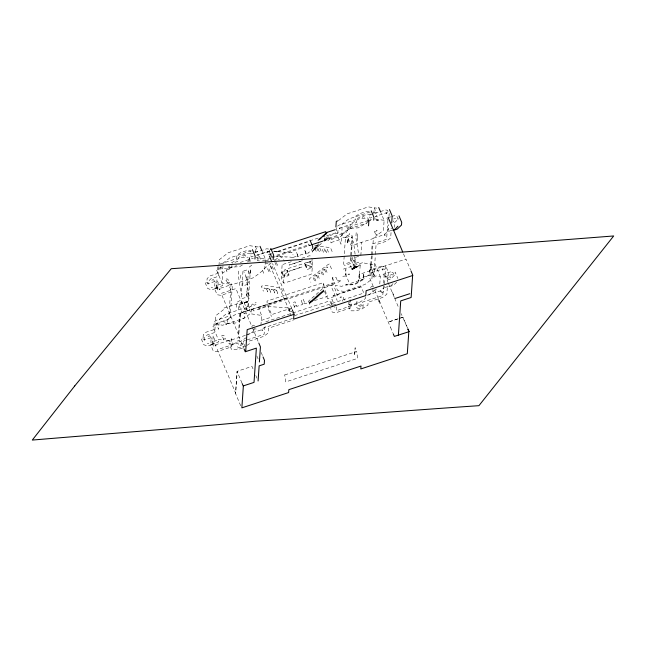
<?xml version="1.0" encoding="UTF-8"?>
<svg xmlns="http://www.w3.org/2000/svg" width="646" height="646" viewBox="0 0 646 646"><rect width="100%" height="100%" fill="white"/><g stroke="black" fill="none" stroke-linecap="round" stroke-linejoin="round"><path stroke-width="0.48" stroke-dasharray="3.23 2.42" d="M211.064 339.626L210.879 342.372L217.993 340.046L218.768 341.879L211.646 344.205L207.318 343.535M214.892 283.384L214.706 286.13L221.82 283.804L222.595 285.637L215.481 287.963L211.145 287.292M217.864 266.669L217.395 273.524L209.869 275.987L207.108 278.628L206.922 281.373L208.077 284.127L208.27 281.381L211.024 278.733L218.55 276.27L219.083 268.445L221.182 266.814M214.86 325.891L215.546 315.837L224.412 308.982L224.477 308.013M218.695 269.576L218.897 266.588M218.962 265.595L219.374 259.619L228.224 252.739L249.768 245.698L258.004 246.958L259.361 246.514M261.582 249.954L265.441 259.119L264.763 269.051L253.684 277.659L232.334 284.644L227.893 283.965L226.35 280.299L224.961 280.089L226.447 278.935L227.836 279.145L229.378 282.811L227.99 282.601L226.504 283.755L222.062 283.077L222.741 273.121L227.481 269.439L228.87 269.648L230.356 268.502L229.193 265.748M226.924 271.813L226.593 269.891M231.252 265.764L231.115 267.702L230.888 267.153L239.521 266.685L242.783 264.755M236.299 307.278L236.63 302.449L240.926 300.083L242.274 303.289M238.77 271.07L238.439 275.89L240.57 290.757L242.113 294.423M238.479 309.692L238.802 304.864L241.895 312.196M240.611 278.313L240.942 273.484M240.264 313.1L238.778 335.201L221.166 293.413L235.911 288.584L252.053 326.9M240.546 317.356L240.877 312.527M242.686 285.976L243.017 281.147M244.172 302.594L247.232 310.451L242.912 311.865M245.948 276.569L248.46 292.347M244.366 303.047L244.406 302.522M244.6 302.982L244.632 302.449M244.826 302.909L244.858 302.385M245.052 302.837L245.092 302.312M245.286 302.772L245.319 302.239M245.512 302.699L245.553 302.175M245.738 302.627L245.779 302.102M248.621 259.458L248.492 261.388L246.861 262.349M245.973 302.562L246.005 302.029M246.199 302.49L246.239 301.965M246.433 302.425L246.465 301.892M246.659 302.352L246.691 301.827M246.885 302.28L246.925 301.755M247.119 302.215L247.152 301.682M247.345 302.142L247.378 301.617M247.571 302.07L247.612 301.545L238.842 304.339M260.927 325.414L261.606 315.45L251.213 313.867L247.935 306.075L250.398 269.866M248.129 306.535L248.452 301.706L239.036 304.791M250.591 270.327L250.26 275.156L248.33 270.569M249.073 298.751L247.596 294.124L246.522 294.471L248.064 298.137M249.275 295.86L247.798 291.225L246.715 291.58L248.266 295.246M255.162 252.667L255.566 246.667L257.706 251.746L254.12 251.197M258.327 307.666L323.307 286.348L323.493 283.505L323.161 282.706L267.04 301.06L267.186 304.702M269.624 250.002L269.81 253.886L271.708 253.264M287.502 270.383L287.502 271.78L283.747 277.32L288.94 275.438L286.913 270.553L281.624 272.281L281.244 277.877L283.368 282.924L284.353 283.069L310.847 274.405L311.832 273.613L312.228 267.815L307.052 269.511L305.501 265.845L305.606 264.787L312.325 266.758L312.745 261.041L311.687 258.521M282.1 265.328L281.713 270.932L283.731 276.108L287.591 270.432M282.229 278.03L282.027 276.997M283.368 282.924L283.764 277.126M287.365 270.755L287.3 271.716M289.263 310.678L289.392 308.804M313.358 248.799L313.221 250.818L308.134 252.473L308.069 253.442L306.034 254.104L304.557 249.477L306.107 253.143L300.002 255.138L299.938 256.099L297.903 256.769L296.425 252.134L297.967 255.8L292.888 257.463L293.026 255.453M294.479 307.141L294.544 306.18L296.571 305.51L295.028 301.844L292.993 302.514L294.479 307.141L271.603 314.626L267.307 304.428M297.903 256.769L297.967 255.8M296.571 305.51L296.506 306.479L302.611 304.484L302.675 303.515L304.71 302.853L303.16 299.187L301.133 299.849L302.611 304.484M306.034 254.104L306.107 253.143M304.71 302.853L304.637 303.814L327.514 296.336L324.615 289.465L324.793 286.913M311.073 244.963L309.046 245.625L309.111 244.656L269.519 257.609M309.418 303.596L309.539 301.722M309.595 304.024L309.725 302.158M312.244 267.904L305.178 265.643M310.346 302.804L310.476 300.931M310.524 303.232L310.653 301.359M314.287 248.007L314.15 250.018L313.035 250.382M311.275 302.013L311.404 300.14M315.038 246.788L314.901 248.799L316.015 248.435L316.152 246.425M311.461 302.441L311.582 300.568M315.216 247.216L315.078 249.227L313.972 249.59M312.212 301.222L312.333 299.348M315.967 245.989L315.829 248.007L316.944 247.644L317.081 245.625M312.389 301.65L312.519 299.776M313.14 300.422L313.27 298.549M316.903 245.197L316.766 247.208L317.872 246.845L318.01 244.834M313.318 300.85L313.447 298.985M314.069 299.631L314.198 297.758M317.832 244.406L317.695 246.417L318.809 246.053L318.938 244.043M314.255 300.059L314.376 298.186M314.998 298.84L315.127 296.966M318.761 243.615L318.623 245.625L319.738 245.262L319.875 243.251M315.183 299.268L315.313 297.394M315.934 298.048L316.055 296.175M316.112 298.476L316.241 296.603M316.863 297.249L316.992 295.375M317.041 297.677L317.17 295.811M317.792 296.457L317.921 294.584M317.977 296.885L318.098 295.012M318.72 295.666L318.849 293.793M318.906 296.094L319.035 294.221M319.657 294.875L319.786 293.001M319.835 295.303L319.964 293.429M320.586 294.075L320.715 292.202M324.349 238.85L324.211 240.861L325.318 240.498L325.455 238.487M320.763 294.503L320.892 292.638M324.389 241.297L324.526 239.278M321.514 293.284L321.643 291.411M325.277 238.059L325.14 240.07L326.254 239.706L326.392 237.696M321.7 293.712L321.829 291.839M322.451 292.493L322.572 290.619M326.206 237.268L326.069 239.278L327.183 238.915L327.32 236.904M322.629 292.921L322.758 291.047M323.38 291.701L323.509 289.828M327.142 236.468L327.005 238.487L328.111 238.124L326.698 234.756M323.557 292.129L323.686 290.256M328.111 238.124L327.95 240.554L338.116 237.235M337.317 280.542L341.25 281.139L340.862 280.227L338.116 282.35L335.977 277.279L334.014 276.973L332.448 277.627L331.761 287.648L337.172 300.479M331.543 304.993L331.939 299.203L333.094 301.948L332.763 306.777M336.808 227.634L336.477 232.576L323.735 236.751M334.652 288.011L337.511 295.505L327.344 298.832M336.542 306.882L336.275 310.742L356.624 304.088L357.399 305.921L363.214 304.024L362.979 307.399L356.277 309.159M348.38 238.859L348.049 243.687L347.661 242.775L347.992 237.946L351.271 245.738L372.556 238.77L377.256 235.12L375.714 231.454L377.199 230.299L375.81 230.089L374.325 231.244L375.867 234.91L377.256 235.12M348.824 281.939L345.537 274.146L345.868 269.317L345.925 275.067M347.661 242.775L347.992 237.946M350.608 257.253L350.277 262.187L343.64 264.359L345.44 237.712L352.086 235.54L350.681 256.268M351.868 256.712L353.346 261.339L355.381 260.677L355.187 263.576L353.152 264.238L353.087 265.199L355.114 264.537L354.759 267.105M352.288 268.607L352.256 269.132L356.366 267.694L356.212 267.323M352.45 268.978L352.482 268.445L357.521 266.758L357.367 266.386M352.829 268.663L352.869 268.138M353.346 261.339L353.41 260.378L355.445 259.708L355.453 256.922M353.023 268.51L353.063 267.977M353.217 268.356L353.257 267.824L358.296 266.136L354.218 267.048L354.186 267.573M353.41 268.195L353.443 267.67M353.604 268.042L353.637 267.517L358.683 265.829L358.716 265.296L360.177 265.24L358.861 262.123L354.048 264.036L353.717 268.865M356.188 232.657L355.857 237.486L358.603 253.805M353.992 267.727L354.024 267.202M355.09 254.225L353.677 242.888L351.311 237.276M354.371 267.42L354.412 266.895L358.683 265.829M354.565 267.266L354.606 266.733M357.165 237.058L357.496 232.229M357.206 240.692L357.537 235.863M360.177 265.24L359.273 278.515L369.956 275.026L374.43 275.705L372.887 272.039L371.402 273.193L372.944 276.859L374.341 277.069L375.819 275.923L380.292 276.601L379.622 286.493M360.839 255.59L361.744 242.315M354.702 354.476L355.163 347.718L354.694 354.573M367.437 220.609L367.308 222.539L358.336 227.836L349.696 228.296L349.93 228.845L350.253 224.025L359.224 218.728L366.904 218.316M365.353 296.764L365.224 298.694L359.273 302.53L353.459 304.436L347.782 304.403L350.487 310.815L356.164 310.847L361.978 308.95L367.921 305.114L368.123 302.215L382.658 297.459L386.857 294.205L387.317 287.341L393.422 285.338L396.967 281.947M373.84 213.866L374.252 207.875L376.392 212.946L370.965 212.122M371.353 255.759L369.819 278.297L373.275 286.501M371.418 254.782L372.153 244.018L386.615 239.286L387.269 229.677L391.718 228.224M372.161 255.873L371.288 268.631L373.994 275.043L375.334 255.42M372.225 254.895L373.364 238.213L383.781 234.805L387.98 231.543L392.493 230.057M375.399 254.443L376.069 244.632L386.486 241.216L390.685 237.962L391.153 231.09M380.268 211.161L384.128 220.326L383.449 230.315L378.742 233.965L377.353 233.755L375.867 234.91M383.441 285.92L382.787 295.529L362.438 302.191L362.212 305.566L356.398 307.472M383.627 283.174L384.281 273.565L388.125 282.682M387.915 220.205L387.455 226.932L388.23 228.765M383.272 291.201L383.207 292.17L381.18 292.832M367.235 295.206L379.953 291.047L384.152 287.785L384.62 280.921L390.717 278.927L394.972 274.849L395.158 272.103L397.863 278.523M387.98 231.543L388.448 224.679M389.005 216.442L389.207 213.503M394.391 227.352L394.577 224.606M392.34 292.049L394.698 297.523M305.259 264.497L312.171 266.62M345.868 232.899L347.564 230.323L349.664 228.692L366.88 223.056M345.424 237.55L349.236 233.376L349.623 234.288L345.424 237.55L342.856 237.163M393.002 283.626L391.331 285.427L384.217 287.753M394.545 222.684L398.8 218.606M271.021 263.229L262.397 270.004L264.521 275.043M274.946 260.144L279.653 256.454L283.11 258.384L284.216 261.016M228.191 266.451L228.967 268.284L232.116 265.837M249.235 267.113L253.394 263.883M227.893 283.965L229.378 282.811M338.31 220.69L347.112 213.85L368.39 206.89L376.683 208.157M247.935 306.075L243.736 309.337L246.336 309.733L250.543 306.462L245.948 308.82L243.348 308.425L226.084 314.069L219.309 319.334L218.631 329.347L216.491 324.268L222.7 325.213L244.446 318.098L251.052 312.963L251.601 304.928L253.7 303.297L256.204 302.619M370.061 211.985L348.792 218.937L342.081 224.154L341.92 233.109L337.721 236.379L341.007 244.164L341.686 234.183L346.385 230.525L347.782 230.743L349.26 229.588L347.718 225.922L346.329 225.704L347.871 229.37L352.571 225.72L367.994 220.601M368.365 221.901L372.088 219.018M375.269 216.927L376.755 215.772L378.298 219.438L376.812 220.593L375.657 217.839M251.843 326.311L253.329 325.164L254.726 325.374L253.983 325.947M253.394 329.977L254.879 328.83L256.268 329.04L257.819 327.829M265.466 326.61L261.267 329.872L247.563 334.353M372.944 276.859L374.43 275.705M334.337 307.165L335.113 307.012M370.433 287.47L371.91 286.323L373.307 286.533L371.821 287.688M368.591 295.06L373.364 291.354L372.589 289.521M376.44 288.964L374.85 290.199L373.461 289.989L371.975 291.136L373.364 291.354M337.519 226.165L338.803 225.212L355.534 219.737L355.776 216.168L359.644 213.673L365.458 211.767L369.149 211.791L370.311 214.537L366.613 214.52L360.799 216.418L356.939 218.913L356.689 222.482L339.966 227.957L338.036 229.395L337.632 235.33L324.89 239.496L324.122 237.663M246.457 337.551L240.482 341.395L234.635 343.301L228.918 343.284L231.623 349.704L237.34 349.72L243.187 347.806L246.174 345.885M246.917 345.408L249.162 343.963L249.356 341.064L263.972 336.283L268.171 333.029L268.494 328.2L293.349 320.069M231.446 262.874L240.417 257.576L248.096 257.165M343.414 269.107L364.086 262.203L364.481 263.156L372.855 264.44M251.439 250.785L229.895 257.835L223.145 263.084L222.466 273.04L220.326 267.961L226.657 268.93L236.662 265.651M220.028 264.061L236.67 258.618L236.92 255.049L240.813 252.546L246.659 250.632L250.39 250.64L251.544 253.394L247.822 253.377L241.975 255.291L238.075 257.802L237.833 261.364L232.285 263.18M253.846 252.998L250.139 254.209L251.302 256.963L255 255.751M254.766 252.699L266.79 248.767L268.76 249.065L269.915 251.819L267.945 251.512L255.929 255.445M371.91 217.508L370.069 218.114L368.906 215.36L385.476 209.942L387.447 210.241L388.601 212.994L386.631 212.687L375.592 216.305M260.855 254.031L271.021 250.705M240.255 262.462L250.551 259.094M251.488 258.788L253.361 258.174M368.309 220.577L372.007 219.365M277.417 251.399L308.804 241.136M309.757 240.821L319.261 237.712M268.365 254.863L271.191 253.935M277.788 251.779L307.948 241.911L309.046 245.625M338.415 232.786L328.249 236.105L331.148 242.985M387.85 217.767L390.677 216.838M391.613 216.531L394.44 215.611L396.951 216.523L398.114 219.277L395.594 218.356L393.713 218.978M323.468 240.901L324.825 240.465M262.405 260.952L270.722 258.23M271.651 257.932L310.5 245.222M323.767 240.885L336.647 236.67M265.571 260.968L269.261 259.757M320.489 244.035L321.595 243.671M319.552 244.834L320.666 244.471M265.102 264.117L267.872 263.205M331.18 242.5L341.346 239.173M351.311 237.227L352.619 236.799L350.802 263.447L344.278 265.587M282.883 264.448L291.394 261.662M301.803 258.255L309.377 255.776L310.621 255.994L311.332 257.673M310.177 261.622L304.791 263.382L305.17 265.829M310.088 262.962L308.901 262.728M244.721 285.314L249.033 283.901L244.018 271.982M355.615 257.294L358.748 256.268M224.009 308.029L245.811 301.036M353.83 267.355L358.102 266.289L351.481 268.526L349.502 263.826M256.066 304.557L254.04 305.219L253.636 304.266M240.255 313.197L287.018 297.895L272.555 263.568M359.249 274.3L358.675 281.446L359.241 274.397L405.979 259.07L410.59 270.012M334.571 282.673L324.405 285.992L323.388 283.586M257.06 309.741L267.226 306.414L288.108 307.932L289.222 311.299M333.304 284.797L323.137 288.124L308.441 301.278L309.555 304.654M360.912 286.759L332.981 295.949L361.154 286.759L363.803 293.074L292.541 316.306M261.267 320.448L271.433 317.121M265.797 321.781L329.84 300.834L331.769 305.413M292.525 318.446L264.561 327.595L264.101 334.353L246.433 340.135M333.489 305.049L335.928 304.25M245.391 335.363L228.361 340.935L223.992 340.264L222.45 336.598L221.053 336.388L222.539 335.234L223.928 335.444L225.478 339.11L224.081 338.9L222.604 340.054L218.235 339.384L212.825 326.553M246.336 335.048L250.123 333.812L254.782 330.195L254.007 328.362M245.504 340.442L243.639 341.048L243.413 344.431L237.566 346.337M402.934 317.283L388.27 322.071L402.942 317.186L407.537 328.103L401.19 313.69M342.8 276.278L346.345 275.963L349.09 273.831L349.478 274.752L345.537 274.146M277.95 251.698L291.871 252.699L291.903 252.223L293.058 254.968M314.699 245.456L330.51 247.725L332.633 252.764M278.16 259.724L279.565 259.926M374.745 218.897L378.298 219.438M384.128 220.326L379.686 219.648L378.201 220.803L376.812 220.593M347.871 229.37L349.26 229.588M312.745 261.041L311.768 260.887L285.241 269.479L284.192 270.294L283.828 276.165L289.004 274.469L287.454 270.803M256.115 257.697L259.644 258.238L258.101 254.572L256.615 255.719L258.158 259.385M261.032 258.448L265.441 259.119M259.514 260.96L257.552 260.653L256.091 257.205M228.967 268.284L230.356 268.502M329.508 305.663L333.441 306.261M237.453 348.032L244.188 346.264L244.414 342.881L238.568 344.794L237.801 342.961L217.339 349.656L235.717 393.261L237.211 371.297L251.956 366.379L253.49 370.029M393.083 220.811L393.955 221.982M288.98 310.411L291.507 311.76L290.385 309.087L288.94 310.306L291.209 315.708M403.467 253.765L405.769 259.232M386.906 218.073L387.681 219.906M367.631 217.71L367.865 218.259M390.983 277.941L390.119 276.771L389.102 277.102L388.561 277.691L388.949 278.604M364.263 217.46L363.876 216.547L363.181 216.58L362.471 217.008L362.826 218.308M388.512 283.594L394.27 297.273M394.658 298.186L398.881 308.223M374.89 263.77L380.292 276.601M390.491 327.256L392.905 332.981M374.809 290.151L390.483 327.352M353.903 256.042L355.445 259.708M357.561 266.233L357.714 266.604L352.676 268.292L352.643 268.817L356.56 267.541L356.398 267.169M356.98 266.701L357.141 267.073L352.094 268.76L352.062 269.285L355.978 268.009L355.825 267.63M356.786 266.855L356.947 267.226L351.9 268.914L351.868 269.447L355.785 268.163L355.405 267.242M355.187 263.576L353.637 259.91L351.61 260.572L353.087 265.199M328.434 252.158L326.973 248.694L325.463 249.881L326.924 253.345M348.364 302.425L350.681 307.924L336.146 312.68L332.214 312.075L330.671 308.408M325.285 251.706L323.824 248.242L322.314 249.429L323.767 252.893M331.527 268.938L329.403 263.899L327.32 265.022L309.418 278.789L310.871 282.254M344.415 300.204L342.873 296.538L341.484 296.328L339.998 297.475L341.387 297.693L342.929 301.359M332.448 277.627L334.959 283.586L258.715 308.53L261.606 315.45M321.078 251.108L319.625 247.644L318.115 248.831L319.568 252.295M317.929 250.656L316.475 247.192L314.957 248.379L316.419 251.843M327.054 272.378L325.592 268.914L327.837 267.194L326.456 266.968L324.219 268.688L325.681 272.152M323.703 274.954L322.241 271.49L324.478 269.77L323.097 269.552L320.86 271.272L322.322 274.736M311.429 249.195L312.89 252.659M319.221 278.394L317.759 274.93L320.004 273.21L318.623 272.992L316.387 274.712L317.848 278.176M324.494 291.338L327.385 298.21M310.241 261.598L312.365 266.645M315.87 280.978L314.408 277.514L316.645 275.794L315.264 275.567L313.027 277.287L314.489 280.752M305.574 264.876L307.116 268.542M292.888 257.463L287.535 256.769L286.42 257.132L286.243 256.704L285.128 257.068L284.951 256.64L283.836 257.003L283.659 256.575L282.544 256.938L282.367 256.51L281.252 256.874L281.075 256.446L279.96 256.809L279.775 256.373L278.668 256.737L278.483 256.309L277.376 256.672L277.191 256.244L276.084 256.607L275.899 256.179L274.784 256.543L274.607 256.115M276.327 262.462L277.788 265.926M274.51 259.555L275.236 261.275M274.921 262.26L276.383 265.724M270.464 253.232L272.006 256.898M269.915 253.805L272.039 258.844M291.855 308.715L287.228 297.733L239.876 313.27L238.366 335.435L243.647 347.968M292.089 312.583L292.258 312.987M273.476 269.317L272.014 265.853L270.609 265.651L272.071 269.116M282.682 291.451L281.22 287.987L265.07 285.362L261.299 286.178L263.423 291.217M289.142 310.233L268.97 262.906M270.238 271.861L268.776 268.397L267.371 268.195L268.833 271.659M277.812 293.308L276.359 289.844L274.074 289.715L276.092 290.046L277.554 293.51M259.361 256.22L261.485 261.259M274.784 292.816L273.331 289.351L271.045 289.23L273.064 289.553L274.526 293.018M270.747 292.162L269.285 288.697L267.008 288.568L269.027 288.899L270.488 292.363M267.719 291.669L266.257 288.205L263.98 288.084L265.999 288.407L267.46 291.871M268.575 309.628L271.473 316.5M245.625 256.22L245.246 255.307L244.382 255.348L243.477 255.881L243.833 257.278M252.441 327.813L258.424 342.146M261.186 352.514L263.067 356.98M256.85 355.962L258.174 359.087M216.66 270.246L222.062 283.077M255.8 375.496L256.955 378.233M239.844 341.185L239.456 340.272L238.592 340.321L237.696 340.846L238.051 342.251M214.27 280.76L213.406 279.589L212.389 279.92L211.856 280.501L212.235 281.422M242 383.102L237.017 371.272L235.507 393.43L240.796 405.995M210.443 337.002L209.579 335.831L208.561 336.162L208.02 336.744L208.408 337.664M281.624 272.281L283.651 277.271M203.28 334.87L203.094 337.616L204.249 340.369L204.435 337.624L207.196 334.975L214.722 332.512L215.255 324.688L217.355 323.057L230.065 318.898L232.269 286.549L231.106 283.804L228.902 316.152L216.2 320.303L214.101 321.934L213.568 329.767L206.034 332.23L203.28 334.87M213.14 336.073L212.599 343.906L213.761 346.652L214.294 338.819L213.14 336.073M216.967 279.831L216.434 287.656L217.589 290.409L218.122 282.577L216.967 279.831M227.61 319.156L227.287 323.985L227.053 323.436L235.693 322.968L244.656 317.671L244.987 312.842L245.222 313.399L236.581 313.859L227.61 319.156M231.22 338.754L230.977 342.323L232.132 345.077L232.374 341.508L231.22 338.754M242.969 271.239L241.152 297.887L241.539 298.799L246.627 297.136L248.435 270.488L248.048 269.576L242.969 271.239M350.075 299.873L349.833 303.45L350.996 306.196L351.238 302.627L350.075 299.873M356.511 301.981L356.858 303.378L358.651 302.32L358.272 301.407L356.511 301.981M363.803 273.961L363.472 278.789L354.509 284.087L345.868 284.547L346.095 285.096L354.735 284.636L363.706 279.338L363.803 273.961M370.424 264.149L369.746 274.082L362.915 279.347L341.621 286.307L335.427 285.354L337.567 290.434L343.761 291.386L365.055 284.418L371.886 279.161L372.556 269.229L370.424 264.149M378.491 298.767L378.378 300.479L379.783 303.822L379.905 302.102L378.491 298.767M385.646 265.821L385.178 272.685L387.883 279.096L388.351 272.232L385.646 265.821M220.593 267.008C220.334 269.124 222.571 266.418 220.593 267.008M216.765 323.25C216.507 325.366 218.744 322.661 216.765 323.25M261.913 329.904C261.654 332.02 263.891 329.315 261.913 329.904M384.427 234.837C384.168 236.953 386.405 234.248 384.427 234.837M380.599 291.08C380.332 293.195 382.569 290.49 380.599 291.08M339.425 228.086C339.118 230.178 341.419 227.545 339.425 228.086M344.1 232.592L340.289 236.767L344.488 233.505L344.1 232.592M219.285 288.81L219.301 289.771L220.076 289.618L219.285 288.81M267.42 251.641L267.428 252.61L268.211 252.449L267.42 251.641M215.457 345.053L215.465 346.014L216.249 345.86L215.457 345.053M386.106 212.825L386.114 213.786L386.897 213.624L386.106 212.825M382.27 269.067L382.287 270.028L383.062 269.866L382.27 269.067M214.868 281.462L208.771 283.457L204.887 282.044L207.592 288.455L211.468 289.868L217.573 287.874L214.868 281.462M302.376 260.718L289.133 265.054L302.376 260.718M229.007 285.435L218.332 288.923L214.399 288.326L217.104 294.738L221.037 295.343L231.712 291.847L229.007 285.435M301.957 266.992L288.714 271.328L301.957 266.992M381.649 266.184L369.189 270.254L370.352 273.008L382.803 268.938L384.774 269.237L383.611 266.483L381.649 266.184M390.612 271.853L383.078 274.316L384.241 277.061L391.767 274.598L394.286 275.519L393.123 272.774L390.612 271.853M211.04 337.705L204.935 339.699L201.059 338.286L203.765 344.698L207.641 346.111L213.737 344.116L211.04 337.705M229.12 340.385L214.504 345.166L210.572 344.568L213.269 350.98L217.209 351.585L231.817 346.805L229.12 340.385M284.733 374.93L356.737 351.456L357.553 358.409L285.782 381.891L284.733 374.93M253.741 310.007L251.141 309.612L251.528 310.524L254.128 310.928L253.741 310.007M224.986 321.078L223.597 320.86L225.139 324.526L226.536 324.744L224.986 321.078"/><path stroke-width="0.97" d="M254.944 258.998L255.146 256.099L252.441 249.687M258.101 380.97L259.135 365.854L264.214 364.191L264.48 360.331L263.067 356.98M259.393 361.994L260.427 346.886L258.804 343.026M273.161 259.644L273.492 254.815L270.787 248.403M312.624 248.629L312.753 246.691L310.048 240.28M326.093 233.045L325.737 231.648L270.577 249.695M335.896 226.964L336.283 221.352L337.632 220.908M368.535 225.809L368.769 222.434L368.107 218.913M373.711 220.149L373.905 217.25L371.208 210.83M391.71 222.854L392.179 215.99L389.473 209.579M398.388 335.169L400.722 300.899L411.139 297.483L412.632 275.519L366.129 290.732L365.798 295.561L293.623 319.172L293.946 314.344L247.184 329.646L245.69 351.61L256.365 348.113L254.031 382.392L243.356 385.888L241.862 407.852L288.625 392.558L288.819 389.659L361.001 366.048L360.799 368.947L407.311 353.733L408.805 331.761L394.343 336.396L393.252 333.796M397.944 226.189L395.158 229.185L393.382 229.766M318.115 240.312L326.933 232.415L335.25 229.693M319.552 239.472L321.022 238.164M322.491 236.848L326.9 232.899M311.978 244.664L322.79 241.128M392.897 230.525L397.25 229.096L401.505 225.026L401.691 222.281L398.986 215.861M395.086 298.46L409.782 293.712M273.969 251.407L276.956 251.625M410.977 270.924L412.842 275.358M388.109 217.322L402.7 251.94M378.717 207.495L380.268 211.161M292.234 309.733L294.156 314.279M269.43 256.147L271.772 261.711M260.039 246.287L261.582 249.954M244.059 348.945L245.278 351.836M242.21 383.603L243.162 385.856M249.316 257.77L249.97 261.291M74.726 385.937L32.3 440.071C106.792 433.789 181.34 428.209 255.776 421.184C330.219 416.896 404.525 410.695 478.92 405.68L613.7 235.96C466.267 247.475 318.785 258.465 171.247 268.712L74.726 385.937M409.015 331.6L407.925 329.032L409.015 331.6"/></g></svg>
